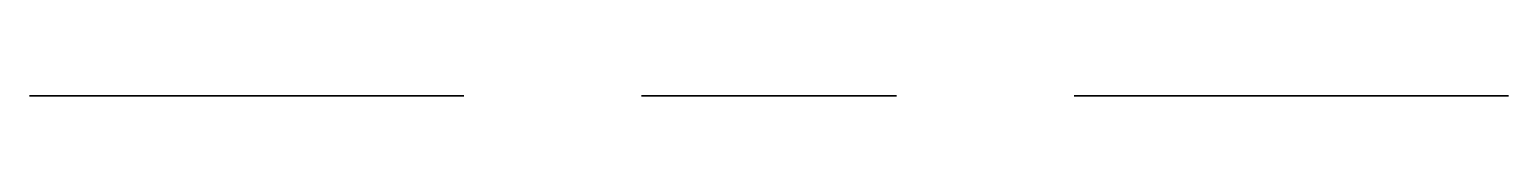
# Model space of a CAD drawing. Header units: millimetres. Extents: x -14 to 2416, y -9 to -9.
import ezdxf

# ---------------------------------------------------------------- set-up
doc = ezdxf.new("R2010")
doc.units = ezdxf.units.MM
doc.layers.get('0').update_dxf_attribs({"color": 82})

msp = doc.modelspace()

# ---------------------------------------------------------------- linework, layer by layer
at = {"extrusion": (0, -1, 2.22045e-16)}
msp.add_circle((195.1, 0, 9.1), 209.4, dxfattribs=at)
at = {"extrusion": (-1.57009e-16, -1, 1.57009e-16)}
msp.add_circle((489.6, -711, 9.1), 209.4, dxfattribs=at)
at = {"extrusion": (1.57009e-16, -1, 1.57009e-16)}
msp.add_circle((489.6, 711, 9.1), 209.4, dxfattribs=at)
at = {"extrusion": (-2.22045e-16, -1, 6.29001e-32)}
msp.add_circle((1200.6, -1005.5, 9.1), 209.4, dxfattribs=at)
at = {"extrusion": (2.22045e-16, -1, -2.38004e-31)}
msp.add_circle((1200.6, 1005.5, 9.1), 209.4, dxfattribs=at)
at = {"extrusion": (-1.57009e-16, -1, -1.57009e-16)}
msp.add_circle((1911.6, -711, 9.1), 209.4, dxfattribs=at)
at = {"extrusion": (1.57009e-16, -1, -1.57009e-16)}
msp.add_circle((1911.6, 711, 9.1), 209.4, dxfattribs=at)
at = {"extrusion": (-1.258e-31, -1, -2.22045e-16)}
msp.add_circle((2206.1, 0, 9.1), 209.4, dxfattribs=at)

doc.saveas('drawing.dxf')
